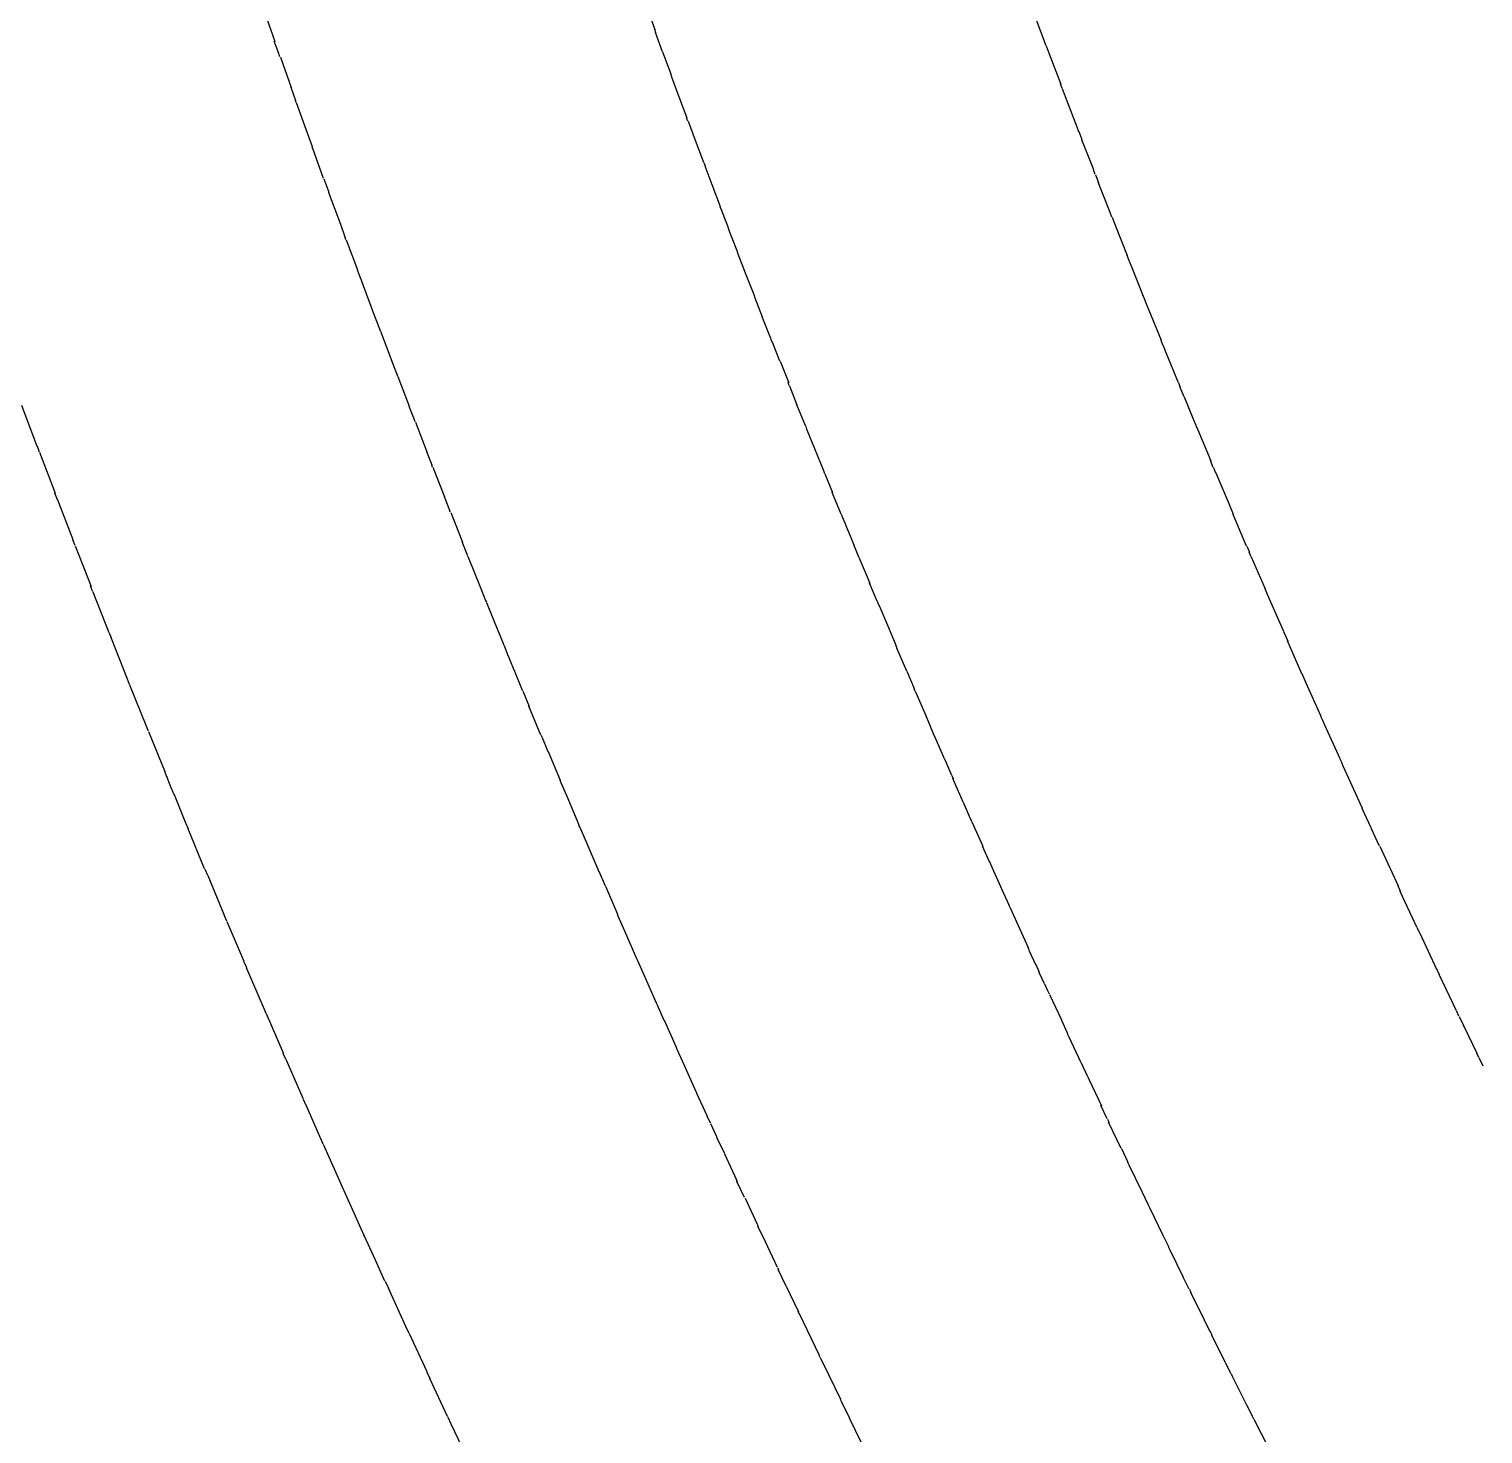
# Model space of a CAD drawing. Header units: feet. Extents: x 9681 to 12164, y 9191 to 13159.
# Drawn here: x 10558.34 to 10574.41, y 11893.6 to 11909.13 of the extents above; entities that cross this region are included whole.
import ezdxf

# ---------------------------------------------------------------- set-up
doc = ezdxf.new("R2010")
doc.units = ezdxf.units.FT
doc.header["$MEASUREMENT"] = 0
doc.layers.add('CREEKCONT-MNR', color=3, linetype='Continuous')

msp = doc.modelspace()

# ---------------------------------------------------------------- linework, layer by layer
at = {"layer": 'CREEKCONT-MNR', "color": 5, "extrusion": (0.943895, 0.330245, 0), "elevation": 13901.417}
msp.add_lwpolyline([(7753.458, 787), (7753.103, 787)], dxfattribs=at)
at = {"layer": 'CREEKCONT-MNR', "color": 5, "extrusion": (0.939591, 0.342299, 0), "elevation": 14003.502}
msp.add_lwpolyline([(7573.489, 788), (7573.231, 788)], dxfattribs=at)
at = {"layer": 'CREEKCONT-MNR', "color": 5}
for points, elevation in [([(10569.435, 11909.333), (10569.561, 11908.998)], 789), ([(10565.251, 11909.13), (10565.263, 11909.093)], 788), ([(10569.561, 11908.998), (10569.579, 11908.947)], 789), ([(10565.442, 11908.602), (10565.519, 11908.391)], 788), ([(10561.231, 11908.489), (10561.285, 11908.339)], 787), ([(10569.758, 11908.473), (10569.792, 11908.384)], 789), ([(10561.292, 11908.317), (10561.412, 11907.983)], 787), ([(10565.519, 11908.391), (10565.61, 11908.149)], 788), ([(10565.623, 11908.112), (10565.701, 11907.901)], 788), ([(10561.412, 11907.983), (10561.467, 11907.833)], 787), ([(10561.65, 11907.328), (10561.658, 11907.306)], 787), ([(10561.658, 11907.306), (10561.78, 11906.973)], 787), ([(10565.976, 11907.17), (10565.989, 11907.134)], 788), ([(10565.989, 11907.134), (10566.069, 11906.924)], 788), ([(10561.78, 11906.973), (10561.835, 11906.824)], 787), ([(10566.162, 11906.682), (10566.175, 11906.645)], 788), ([(10566.175, 11906.645), (10566.256, 11906.436)], 788), ([(10570.474, 11906.631), (10570.493, 11906.581)], 789), ([(10570.493, 11906.581), (10570.528, 11906.494)], 789), ([(10570.528, 11906.494), (10570.662, 11906.16)], 789), ([(10562.023, 11906.32), (10562.031, 11906.297)], 787), ([(10562.031, 11906.297), (10562.155, 11905.966)], 787), ([(10566.35, 11906.195), (10566.363, 11906.158)], 788), ([(10566.363, 11906.158), (10566.444, 11905.95)], 788), ([(10570.681, 11906.11), (10570.716, 11906.023)], 789), ([(10570.716, 11906.023), (10570.852, 11905.69)], 789), ([(10562.155, 11905.966), (10562.212, 11905.817)], 787), ([(10562.212, 11905.817), (10562.22, 11905.795)], 787), ([(10566.553, 11905.671), (10566.635, 11905.463)], 788), ([(10570.871, 11905.639), (10570.906, 11905.553)], 789), ([(10571.043, 11905.22), (10571.063, 11905.17)], 789), ([(10566.744, 11905.185), (10566.827, 11904.978)], 788), ([(10571.107, 11905.065), (10571.212, 11904.809)], 789), ([(10558.257, 11904.973), (10558.426, 11904.52)], 786), ([(10562.596, 11904.813), (10562.604, 11904.791)], 787), ([(10566.924, 11904.737), (10566.938, 11904.7)], 788), ([(10571.212, 11904.809), (10571.236, 11904.751)], 789), ([(10562.732, 11904.462), (10562.791, 11904.313)], 787), ([(10567.021, 11904.494), (10567.119, 11904.252)], 788), ([(10567.119, 11904.252), (10567.133, 11904.216)], 788), ([(10571.431, 11904.283), (10571.451, 11904.232)], 789), ([(10562.928, 11903.962), (10562.987, 11903.813)], 787), ([(10567.316, 11903.769), (10567.33, 11903.732)], 788), ([(10567.33, 11903.732), (10567.355, 11903.671)], 788), ([(10567.355, 11903.671), (10567.379, 11903.614)], 788), ([(10558.82, 11903.489), (10558.842, 11903.432)], 786), ([(10558.842, 11903.432), (10558.845, 11903.424)], 786), ([(10567.514, 11903.286), (10567.529, 11903.249)], 788), ([(10567.529, 11903.249), (10567.632, 11903.003)], 788), ([(10563.325, 11902.964), (10563.386, 11902.815)], 787), ([(10559.042, 11902.917), (10559.045, 11902.909)], 786), ([(10559.045, 11902.909), (10559.221, 11902.46)], 786), ([(10563.386, 11902.815), (10563.395, 11902.793)], 787), ([(10567.715, 11902.804), (10567.729, 11902.767)], 788), ([(10572, 11902.944), (10572.026, 11902.883)], 789), ([(10572.047, 11902.833), (10572.204, 11902.474)], 789), ([(10559.244, 11902.403), (10559.247, 11902.395)], 786), ([(10559.247, 11902.395), (10559.425, 11901.947)], 786), ([(10563.527, 11902.467), (10563.588, 11902.318)], 787), ([(10567.917, 11902.323), (10567.931, 11902.286)], 788), ([(10563.597, 11902.295), (10563.637, 11902.198)], 787), ([(10559.425, 11901.947), (10559.447, 11901.89)], 786), ([(10568.121, 11901.842), (10568.135, 11901.806)], 788), ([(10572.431, 11901.954), (10572.452, 11901.903)], 789), ([(10572.452, 11901.903), (10572.617, 11901.534)], 789), ([(10568.247, 11901.549), (10568.326, 11901.362)], 788), ([(10559.63, 11901.435), (10559.653, 11901.378)], 786), ([(10572.658, 11901.44), (10572.827, 11901.066)], 789), ([(10559.861, 11900.866), (10559.864, 11900.858)], 786), ([(10572.865, 11900.977), (10573.038, 11900.598)], 789), ([(10564.206, 11900.83), (10564.215, 11900.807)], 787), ([(10564.215, 11900.807), (10564.282, 11900.65)], 787), ([(10559.942, 11900.667), (10560.07, 11900.356)], 786), ([(10564.282, 11900.65), (10564.415, 11900.335)], 787), ([(10568.666, 11900.583), (10568.743, 11900.405)], 788), ([(10573.052, 11900.566), (10573.074, 11900.516)], 789), ([(10560.07, 11900.356), (10560.074, 11900.347)], 786), ([(10560.074, 11900.347), (10560.098, 11900.288)], 786), ([(10564.425, 11900.313), (10564.494, 11900.153)], 787), ([(10573.169, 11900.307), (10573.176, 11900.292)], 789), ([(10573.176, 11900.292), (10573.257, 11900.117)], 789), ([(10564.494, 11900.153), (10564.627, 11899.842)], 787), ([(10573.475, 11899.645), (10573.497, 11899.594)], 789), ([(10569.167, 11899.452), (10569.183, 11899.415)], 788), ([(10569.183, 11899.415), (10569.308, 11899.14)], 788), ([(10564.84, 11899.349), (10564.849, 11899.326)], 787), ([(10564.849, 11899.326), (10564.922, 11899.162)], 787), ([(10564.922, 11899.162), (10565.055, 11898.857)], 787), ([(10573.681, 11899.202), (10573.688, 11899.185)], 789), ([(10573.688, 11899.185), (10573.711, 11899.135)], 789), ([(10573.711, 11899.135), (10573.898, 11898.738)], 789), ([(10565.055, 11898.857), (10565.064, 11898.834)], 787), ([(10565.064, 11898.834), (10565.139, 11898.668)], 787), ([(10569.467, 11898.789), (10569.506, 11898.703)], 788), ([(10573.898, 11898.738), (10573.904, 11898.727)], 789), ([(10573.904, 11898.727), (10573.926, 11898.677)], 789), ([(10569.598, 11898.501), (10569.614, 11898.465)], 788), ([(10574.118, 11898.276), (10574.121, 11898.269)], 789), ([(10569.832, 11897.991), (10569.966, 11897.706)], 788), ([(10561.146, 11897.814), (10561.15, 11897.806)], 786), ([(10565.491, 11897.876), (10565.5, 11897.853)], 787), ([(10565.5, 11897.853), (10565.578, 11897.682)], 787), ([(10565.578, 11897.682), (10565.711, 11897.386)], 787), ([(10574.363, 11897.762), (10574.409, 11897.668)], 789), ([(10574.409, 11897.668), (10574.41, 11897.668)], 789), ([(10565.711, 11897.386), (10565.721, 11897.364)], 787), ([(10561.367, 11897.309), (10561.371, 11897.3)], 786), ([(10561.371, 11897.3), (10561.4, 11897.235)], 786), ([(10565.933, 11896.898), (10565.943, 11896.875)], 787), ([(10565.943, 11896.875), (10566.025, 11896.7)], 787), ([(10561.59, 11896.804), (10561.593, 11896.795)], 786), ([(10561.593, 11896.795), (10561.623, 11896.729)], 786), ([(10561.623, 11896.729), (10561.814, 11896.3)], 786), ([(10570.413, 11896.754), (10570.481, 11896.611)], 788), ([(10570.497, 11896.575), (10570.639, 11896.28)], 788), ([(10561.818, 11896.291), (10561.848, 11896.224)], 786), ([(10561.848, 11896.224), (10562.041, 11895.797)], 786), ([(10570.706, 11896.14), (10570.723, 11896.104)], 788), ([(10566.393, 11895.901), (10566.479, 11895.721)], 787), ([(10562.044, 11895.788), (10562.061, 11895.751)], 786), ([(10570.868, 11895.806), (10570.933, 11895.671)], 788), ([(10570.95, 11895.635), (10571.098, 11895.333)], 788), ([(10562.165, 11895.523), (10562.179, 11895.492)], 786), ([(10571.178, 11895.166), (10571.329, 11894.861)], 788), ([(10566.851, 11894.93), (10566.94, 11894.746)], 787), ([(10562.503, 11894.784), (10562.536, 11894.714)], 786), ([(10571.329, 11894.861), (10571.392, 11894.734)], 788), ([(10562.735, 11894.284), (10562.769, 11894.213)], 786), ([(10571.641, 11894.231), (10571.798, 11893.92)], 788), ([(10567.305, 11893.985), (10567.316, 11893.963)], 787), ([(10567.316, 11893.963), (10567.408, 11893.775)], 787), ([(10562.965, 11893.793), (10562.969, 11893.784)], 786), ([(10571.798, 11893.92), (10571.858, 11893.801)], 788), ([(10562.969, 11893.784), (10563.003, 11893.712)], 786), ([(10563.003, 11893.712), (10563.201, 11893.295)], 786)]:
    msp.add_lwpolyline(points, dxfattribs=dict(at, elevation=elevation))
at = {"layer": 'CREEKCONT-MNR', "color": 5, "extrusion": (0.940128, 0.340821, 0)}
for points, elevation in [([(7595.214, 788), (7594.988, 788)], 13991.569), ([(7595.299, 787), (7594.945, 787)], 13987.57)]:
    msp.add_lwpolyline(points, dxfattribs=dict(at, elevation=elevation))
at = {"layer": 'CREEKCONT-MNR', "color": 5, "extrusion": (0.942127, 0.335256, 0), "elevation": 13942.411}
msp.add_lwpolyline([(7679.137, 787), (7678.979, 787)], dxfattribs=at)
at = {"layer": 'CREEKCONT-MNR', "color": 5, "extrusion": (0.936243, 0.351353, 0)}
for points, elevation in [([(7436.012, 789), (7435.917, 789)], 14079.941), ([(7436.098, 788), (7435.874, 788)], 14075.942)]:
    msp.add_lwpolyline(points, dxfattribs=dict(at, elevation=elevation))
at = {"layer": 'CREEKCONT-MNR', "color": 5, "extrusion": (0.948995, 0.315293, 0), "elevation": 13777.201}
msp.add_lwpolyline([(7971.592, 787), (7971.568, 787)], dxfattribs=at)
at = {"layer": 'CREEKCONT-MNR', "color": 5, "extrusion": (0.942653, 0.333775, 0), "elevation": 13930.332}
msp.add_lwpolyline([(7700.846, 787), (7700.491, 787)], dxfattribs=at)
at = {"layer": 'CREEKCONT-MNR', "color": 5, "extrusion": (0.938303, 0.345814, 0)}
for points, elevation in [([(7520.495, 788), (7520.236, 788)], 14031.751), ([(7520.472, 787), (7520.313, 787)], 14027.751)]:
    msp.add_lwpolyline(points, dxfattribs=dict(at, elevation=elevation))
at = {"layer": 'CREEKCONT-MNR', "color": 5, "extrusion": (0.934361, 0.356329, 0)}
for points, elevation in [([(7360.907, 789), (7360.549, 789)], 14119.301), ([(7360.885, 788), (7360.626, 788)], 14115.302), ([(7360.84, 786), (7360.78, 786)], 14107.303)]:
    msp.add_lwpolyline(points, dxfattribs=dict(at, elevation=elevation))
at = {"layer": 'CREEKCONT-MNR', "color": 5, "extrusion": (0.945395, 0.325926, 0), "elevation": 13869.843}
msp.add_lwpolyline([(7814.822, 788), (7814.783, 788)], dxfattribs=at)
at = {"layer": 'CREEKCONT-MNR', "color": 5, "extrusion": (0.941677, 0.336519, 0)}
for points, elevation in [([(7657.067, 789), (7657.013, 789)], 13960.719), ([(7657.044, 786), (7657.035, 786)], 13948.719)]:
    msp.add_lwpolyline(points, dxfattribs=dict(at, elevation=elevation))
at = {"layer": 'CREEKCONT-MNR', "color": 5, "extrusion": (0.947808, 0.318842, 0), "elevation": 13806.944}
msp.add_lwpolyline([(7919.443, 787), (7919.42, 787)], dxfattribs=at)
at = {"layer": 'CREEKCONT-MNR', "color": 5, "extrusion": (0.93302, 0.359824, 0)}
for points, elevation in [([(7307.498, 789), (7307.139, 789)], 14146.752), ([(7307.475, 788), (7307.216, 788)], 14142.753), ([(7307.453, 787), (7307.293, 787)], 14138.754), ([(7307.43, 786), (7307.37, 786)], 14134.754)]:
    msp.add_lwpolyline(points, dxfattribs=dict(at, elevation=elevation))
at = {"layer": 'CREEKCONT-MNR', "color": 5, "extrusion": (0.944169, 0.329462, 0)}
for points, elevation in [([(7762.343, 788), (7762.304, 788)], 13898.998), ([(7762.335, 787), (7762.311, 787)], 13894.998)]:
    msp.add_lwpolyline(points, dxfattribs=dict(at, elevation=elevation))
at = {"layer": 'CREEKCONT-MNR', "color": 5, "extrusion": (0.940411, 0.34004, 0)}
for points, elevation in [([(7604.264, 789), (7604.21, 789)], 13989.283), ([(7604.249, 787), (7604.225, 787)], 13981.283), ([(7604.241, 786), (7604.232, 786)], 13977.283)]:
    msp.add_lwpolyline(points, dxfattribs=dict(at, elevation=elevation))
at = {"layer": 'CREEKCONT-MNR', "color": 5, "extrusion": (0.933587, 0.35835, 0)}
for points, elevation in [([(7329.414, 789), (7329.319, 789)], 14135.195), ([(7329.585, 787), (7329.232, 787)], 14127.197), ([(7329.671, 786), (7329.188, 786)], 14123.198)]:
    msp.add_lwpolyline(points, dxfattribs=dict(at, elevation=elevation))
at = {"layer": 'CREEKCONT-MNR', "color": 5, "extrusion": (0.946608, 0.322386, 0), "elevation": 13836.491}
msp.add_lwpolyline([(7867.184, 787), (7867.16, 787)], dxfattribs=at)
at = {"layer": 'CREEKCONT-MNR', "color": 5, "extrusion": (0.935688, 0.352829, 0)}
for points, elevation in [([(7414.192, 788), (7413.933, 788)], 14087.651), ([(7414.17, 787), (7414.01, 787)], 14083.651)]:
    msp.add_lwpolyline(points, dxfattribs=dict(at, elevation=elevation))
at = {"layer": 'CREEKCONT-MNR', "color": 5, "extrusion": (0.931667, 0.363314, 0)}
for points, elevation in [([(7253.986, 789), (7253.627, 789)], 14174.003), ([(7253.963, 788), (7253.704, 788)], 14170.004), ([(7253.941, 787), (7253.781, 787)], 14166.004)]:
    msp.add_lwpolyline(points, dxfattribs=dict(at, elevation=elevation))
at = {"layer": 'CREEKCONT-MNR', "color": 5, "extrusion": (0.94293, 0.332992, 0), "elevation": 13927.957}
msp.add_lwpolyline([(7709.755, 788), (7709.716, 788)], dxfattribs=at)
at = {"layer": 'CREEKCONT-MNR', "color": 5, "extrusion": (0.939132, 0.343557, 0), "elevation": 14017.65}
msp.add_lwpolyline([(7551.354, 789), (7551.3, 789)], dxfattribs=at)
at = {"layer": 'CREEKCONT-MNR', "color": 5, "extrusion": (0.93224, 0.361841, 0)}
for points, elevation in [([(7275.96, 789), (7275.866, 789)], 14162.523), ([(7276.131, 787), (7275.778, 787)], 14154.524), ([(7276.217, 786), (7275.735, 786)], 14150.525)]:
    msp.add_lwpolyline(points, dxfattribs=dict(at, elevation=elevation))
at = {"layer": 'CREEKCONT-MNR', "color": 5, "extrusion": (0.9303, 0.366799, 0)}
for points, elevation in [([(7200.372, 789), (7200.013, 789)], 14201.053), ([(7200.35, 788), (7200.09, 788)], 14197.054), ([(7200.305, 786), (7200.244, 786)], 14189.055)]:
    msp.add_lwpolyline(points, dxfattribs=dict(at, elevation=elevation))
at = {"layer": 'CREEKCONT-MNR', "color": 5, "extrusion": (0.93784, 0.347069, 0)}
for points, elevation in [([(7498.339, 789), (7498.285, 789)], 14045.818), ([(7498.332, 788), (7498.293, 788)], 14041.818), ([(7498.324, 787), (7498.3, 787)], 14037.818)]:
    msp.add_lwpolyline(points, dxfattribs=dict(at, elevation=elevation))
at = {"layer": 'CREEKCONT-MNR', "color": 5, "extrusion": (0.930879, 0.365327, 0)}
for points, elevation in [([(7222.405, 789), (7222.311, 789)], 14189.65), ([(7222.576, 787), (7222.223, 787)], 14181.652)]:
    msp.add_lwpolyline(points, dxfattribs=dict(at, elevation=elevation))
at = {"layer": 'CREEKCONT-MNR', "color": 5, "extrusion": (0.928921, 0.370278, 0)}
for points, elevation in [([(7146.659, 789), (7146.3, 789)], 14227.902), ([(7146.636, 788), (7146.377, 788)], 14223.903), ([(7146.592, 786), (7146.531, 786)], 14215.904)]:
    msp.add_lwpolyline(points, dxfattribs=dict(at, elevation=elevation))
at = {"layer": 'CREEKCONT-MNR', "color": 5, "extrusion": (0.937551, 0.347847, 0), "elevation": 14044.017}
msp.add_lwpolyline([(7489.327, 787), (7488.973, 787)], dxfattribs=at)
at = {"layer": 'CREEKCONT-MNR', "color": 5, "extrusion": (0.935216, 0.354078, 0)}
for points, elevation in [([(7391.995, 789), (7391.94, 789)], 14101.559), ([(7391.98, 787), (7391.955, 787)], 14093.559), ([(7391.972, 786), (7391.963, 786)], 14089.559)]:
    msp.add_lwpolyline(points, dxfattribs=dict(at, elevation=elevation))
at = {"layer": 'CREEKCONT-MNR', "color": 5, "extrusion": (0.934922, 0.354854, 0)}
for points, elevation in [([(7382.936, 787), (7382.583, 787)], 14099.67), ([(7383.022, 786), (7382.539, 786)], 14095.671)]:
    msp.add_lwpolyline(points, dxfattribs=dict(at, elevation=elevation))
at = {"layer": 'CREEKCONT-MNR', "color": 5, "extrusion": (0.933884, 0.357575, 0)}
for points, elevation in [([(7338.667, 789), (7338.612, 789)], 14129.13), ([(7338.644, 786), (7338.635, 786)], 14117.13)]:
    msp.add_lwpolyline(points, dxfattribs=dict(at, elevation=elevation))
at = {"layer": 'CREEKCONT-MNR', "color": 5, "extrusion": (0.924704, 0.380686, 0)}
for points, elevation in [([(6984.922, 789), (6984.562, 789)], 14307.24), ([(6984.9, 788), (6984.639, 788)], 14303.24), ([(6984.855, 786), (6984.793, 786)], 14295.242)]:
    msp.add_lwpolyline(points, dxfattribs=dict(at, elevation=elevation))
at = {"layer": 'CREEKCONT-MNR', "color": 5, "extrusion": (0.936534, 0.350576, 0)}
for points, elevation in [([(7445.212, 788), (7445.172, 788)], 14069.788), ([(7445.204, 787), (7445.18, 787)], 14065.788)]:
    msp.add_lwpolyline(points, dxfattribs=dict(at, elevation=elevation))
at = {"layer": 'CREEKCONT-MNR', "color": 5, "extrusion": (0.925307, 0.37922, 0)}
for points, elevation in [([(7007.179, 789), (7007.151, 789)], 14296.149), ([(7007.436, 786), (7007.293, 786)], 14284.151)]:
    msp.add_lwpolyline(points, dxfattribs=dict(at, elevation=elevation))
at = {"layer": 'CREEKCONT-MNR', "color": 5, "extrusion": (0.920527, 0.390678, 0)}
for points, elevation in [([(6829.126, 789), (6829.04, 789)], 14382.04), ([(6829.319, 787), (6829.281, 787)], 14374.044), ([(6829.416, 786), (6829.401, 786)], 14370.046)]:
    msp.add_lwpolyline(points, dxfattribs=dict(at, elevation=elevation))
at = {"layer": 'CREEKCONT-MNR', "color": 5, "extrusion": (0.927528, 0.373753, 0)}
for points, elevation in [([(7092.823, 788), (7092.563, 788)], 14250.551), ([(7092.801, 787), (7092.64, 787)], 14246.551)]:
    msp.add_lwpolyline(points, dxfattribs=dict(at, elevation=elevation))
at = {"layer": 'CREEKCONT-MNR', "color": 5, "extrusion": (0.931182, 0.364554, 0)}
for points, elevation in [([(7231.703, 789), (7231.649, 789)], 14183.674), ([(7231.688, 787), (7231.664, 787)], 14175.674)]:
    msp.add_lwpolyline(points, dxfattribs=dict(at, elevation=elevation))
at = {"layer": 'CREEKCONT-MNR', "color": 5, "extrusion": (0.928119, 0.372284, 0)}
for points, elevation in [([(7115.077, 788), (7114.854, 788)], 14239.303), ([(7115.162, 787), (7114.81, 787)], 14235.304), ([(7115.248, 786), (7114.767, 786)], 14231.305)]:
    msp.add_lwpolyline(points, dxfattribs=dict(at, elevation=elevation))
at = {"layer": 'CREEKCONT-MNR', "color": 5, "extrusion": (0.921879, 0.387479, 0)}
for points, elevation in [([(6878.548, 789), (6878.179, 789)], 14358.236), ([(6878.761, 787), (6878.595, 787)], 14350.238)]:
    msp.add_lwpolyline(points, dxfattribs=dict(at, elevation=elevation))
at = {"layer": 'CREEKCONT-MNR', "color": 5, "extrusion": (0.92388, 0.382682, 0)}
for points, elevation in [([(6952.723, 789), (6952.639, 789)], 14322.287), ([(6952.911, 788), (6952.695, 788)], 14318.288), ([(6953.098, 787), (6952.751, 787)], 14314.288), ([(6953.286, 786), (6952.807, 786)], 14310.288)]:
    msp.add_lwpolyline(points, dxfattribs=dict(at, elevation=elevation))
at = {"layer": 'CREEKCONT-MNR', "color": 5, "extrusion": (0.926719, 0.375754, 0)}
for points, elevation in [([(7061.22, 788), (7060.998, 788)], 14265.827), ([(7061.306, 787), (7060.954, 787)], 14261.828), ([(7061.391, 786), (7060.911, 786)], 14257.829)]:
    msp.add_lwpolyline(points, dxfattribs=dict(at, elevation=elevation))
at = {"layer": 'CREEKCONT-MNR', "color": 5, "extrusion": (0.920451, 0.390858, 0)}
for points, elevation in [([(6825.324, 789), (6824.949, 789)], 14383.368), ([(6825.43, 788), (6825.159, 788)], 14379.37), ([(6825.536, 787), (6825.368, 787)], 14375.371), ([(6825.642, 786), (6825.578, 786)], 14371.372)]:
    msp.add_lwpolyline(points, dxfattribs=dict(at, elevation=elevation))
at = {"layer": 'CREEKCONT-MNR', "color": 5, "extrusion": (0.929506, 0.368808, 0), "elevation": 14208.578}
msp.add_lwpolyline([(7168.919, 787), (7168.567, 787)], dxfattribs=at)
at = {"layer": 'CREEKCONT-MNR', "color": 5, "extrusion": (0.922442, 0.386136, 0)}
for points, elevation in [([(6898.567, 789), (6898.489, 789)], 14348.205), ([(6898.756, 788), (6898.544, 788)], 14344.206), ([(6898.945, 787), (6898.6, 787)], 14340.206), ([(6899.133, 786), (6898.656, 786)], 14336.206)]:
    msp.add_lwpolyline(points, dxfattribs=dict(at, elevation=elevation))
at = {"layer": 'CREEKCONT-MNR', "color": 5, "extrusion": (0.928428, 0.371513, 0)}
for points, elevation in [([(7124.335, 789), (7124.28, 789)], 14237.415), ([(7124.312, 786), (7124.303, 786)], 14225.415)]:
    msp.add_lwpolyline(points, dxfattribs=dict(at, elevation=elevation))
at = {"layer": 'CREEKCONT-MNR', "color": 5, "extrusion": (0.919011, 0.394233, 0)}
for points, elevation in [([(6772, 789), (6771.62, 789)], 14408.309), ([(6772.106, 788), (6771.831, 788)], 14404.311), ([(6772.318, 786), (6772.252, 786)], 14396.313)]:
    msp.add_lwpolyline(points, dxfattribs=dict(at, elevation=elevation))
at = {"layer": 'CREEKCONT-MNR', "color": 5, "extrusion": (0.924128, 0.382082, 0)}
for points, elevation in [([(6962.862, 788), (6962.661, 788)], 14313.773), ([(6962.945, 787), (6962.82, 787)], 14309.773), ([(6963.028, 786), (6962.98, 786)], 14305.774)]:
    msp.add_lwpolyline(points, dxfattribs=dict(at, elevation=elevation))
at = {"layer": 'CREEKCONT-MNR', "color": 5, "extrusion": (0.925306, 0.379222, 0)}
for points, elevation in [([(7006.903, 788), (7006.749, 788)], 14292.167), ([(7007.05, 787), (7006.804, 787)], 14288.168)]:
    msp.add_lwpolyline(points, dxfattribs=dict(at, elevation=elevation))
at = {"layer": 'CREEKCONT-MNR', "color": 5, "extrusion": (0.92099, 0.389585, 0)}
for points, elevation in [([(6844.314, 789), (6844.241, 789)], 14373.92), ([(6844.504, 788), (6844.297, 788)], 14369.921), ([(6844.885, 786), (6844.408, 786)], 14361.921)]:
    msp.add_lwpolyline(points, dxfattribs=dict(at, elevation=elevation))
at = {"layer": 'CREEKCONT-MNR', "color": 5, "extrusion": (0.927031, 0.374985, 0)}
for points, elevation in [([(7070.5, 789), (7070.446, 789)], 14263.984), ([(7070.486, 787), (7070.461, 787)], 14255.984), ([(7070.478, 786), (7070.469, 786)], 14251.984)]:
    msp.add_lwpolyline(points, dxfattribs=dict(at, elevation=elevation))
at = {"layer": 'CREEKCONT-MNR', "color": 5, "extrusion": (0.917558, 0.397602, 0)}
for points, elevation in [([(6718.578, 789), (6718.192, 789)], 14433.058), ([(6718.684, 788), (6718.404, 788)], 14429.059), ([(6718.895, 786), (6718.827, 786)], 14421.062)]:
    msp.add_lwpolyline(points, dxfattribs=dict(at, elevation=elevation))
at = {"layer": 'CREEKCONT-MNR', "color": 5, "extrusion": (0.925621, 0.378451, 0)}
for points, elevation in [([(7016.567, 789), (7016.513, 789)], 14290.351), ([(7016.56, 788), (7016.52, 788)], 14286.351), ([(7016.552, 787), (7016.528, 787)], 14282.351), ([(7016.545, 786), (7016.535, 786)], 14278.351)]:
    msp.add_lwpolyline(points, dxfattribs=dict(at, elevation=elevation))
at = {"layer": 'CREEKCONT-MNR', "color": 5, "extrusion": (0.918049, 0.396467, 0)}
for points, elevation in [([(6735.52, 789), (6735.46, 789)], 14424.74), ([(6735.714, 788), (6735.516, 788)], 14420.741), ([(6735.907, 787), (6735.571, 787)], 14416.741), ([(6736.101, 786), (6735.627, 786)], 14412.742)]:
    msp.add_lwpolyline(points, dxfattribs=dict(at, elevation=elevation))
at = {"layer": 'CREEKCONT-MNR', "color": 5, "extrusion": (0.93254, 0.361067, 0), "elevation": 14148.502}
msp.add_lwpolyline([(7285.221, 787), (7285.197, 787)], dxfattribs=at)
at = {"layer": 'CREEKCONT-MNR', "color": 5, "extrusion": (0.924199, 0.381912, 0)}
for points, elevation in [([(6962.536, 789), (6962.481, 789)], 14316.517), ([(6962.528, 788), (6962.489, 788)], 14312.517)]:
    msp.add_lwpolyline(points, dxfattribs=dict(at, elevation=elevation))
at = {"layer": 'CREEKCONT-MNR', "color": 5, "extrusion": (0.914615, 0.404327, 0)}
for points, elevation in [([(6611.44, 789), (6611.042, 789)], 14481.977), ([(6611.545, 788), (6611.256, 788)], 14477.979), ([(6611.755, 786), (6611.685, 786)], 14469.981)]:
    msp.add_lwpolyline(points, dxfattribs=dict(at, elevation=elevation))
at = {"layer": 'CREEKCONT-MNR', "color": 5, "extrusion": (0.916559, 0.3999, 0)}
for points, elevation in [([(6680.982, 789), (6680.927, 789)], 14449.845), ([(6681.567, 786), (6681.095, 786)], 14437.846)]:
    msp.add_lwpolyline(points, dxfattribs=dict(at, elevation=elevation))
at = {"layer": 'CREEKCONT-MNR', "color": 5, "extrusion": (0.915056, 0.403327, 0)}
for points, elevation in [([(6626.35, 789), (6626.301, 789)], 14474.745), ([(6626.546, 788), (6626.357, 788)], 14470.745), ([(6626.743, 787), (6626.413, 787)], 14466.746), ([(6626.94, 786), (6626.469, 786)], 14462.746)]:
    msp.add_lwpolyline(points, dxfattribs=dict(at, elevation=elevation))
at = {"layer": 'CREEKCONT-MNR', "color": 5, "extrusion": (0.921314, 0.388818, 0)}
for points, elevation in [([(6854.181, 789), (6854.126, 789)], 14368.24), ([(6854.173, 788), (6854.134, 788)], 14364.24), ([(6854.166, 787), (6854.141, 787)], 14360.24)]:
    msp.add_lwpolyline(points, dxfattribs=dict(at, elevation=elevation))
at = {"layer": 'CREEKCONT-MNR', "color": 5, "extrusion": (0.929811, 0.368036, 0)}
for points, elevation in [([(7178.054, 787), (7178.03, 787)], 14202.645), ([(7178.047, 786), (7178.037, 786)], 14198.645)]:
    msp.add_lwpolyline(points, dxfattribs=dict(at, elevation=elevation))
at = {"layer": 'CREEKCONT-MNR', "color": 5, "extrusion": (0.916093, 0.400967, 0)}
for points, elevation in [([(6665.163, 788), (6664.879, 788)], 14453.615), ([(6665.268, 787), (6665.092, 787)], 14449.617), ([(6665.373, 786), (6665.305, 786)], 14445.618)]:
    msp.add_lwpolyline(points, dxfattribs=dict(at, elevation=elevation))
at = {"layer": 'CREEKCONT-MNR', "color": 5, "extrusion": (0.91354, 0.406748, 0)}
for points, elevation in [([(6571.624, 789), (6571.583, 789)], 14499.441), ([(6571.823, 788), (6571.638, 788)], 14495.441), ([(6572.021, 787), (6571.694, 787)], 14491.441)]:
    msp.add_lwpolyline(points, dxfattribs=dict(at, elevation=elevation))
at = {"layer": 'CREEKCONT-MNR', "color": 5, "extrusion": (0.919853, 0.392263, 0)}
for points, elevation in [([(6799.859, 789), (6799.805, 789)], 14393.797), ([(6799.837, 786), (6799.827, 786)], 14381.797)]:
    msp.add_lwpolyline(points, dxfattribs=dict(at, elevation=elevation))
at = {"layer": 'CREEKCONT-MNR', "color": 5, "extrusion": (0.912012, 0.410164, 0)}
for points, elevation in [([(6516.807, 789), (6516.772, 789)], 14523.931), ([(6517.007, 788), (6516.828, 788)], 14519.932)]:
    msp.add_lwpolyline(points, dxfattribs=dict(at, elevation=elevation))
at = {"layer": 'CREEKCONT-MNR', "color": 5, "extrusion": (0.922763, 0.385368, 0), "elevation": 14338.48}
msp.add_lwpolyline([(6908.399, 788), (6908.36, 788)], dxfattribs=at)
at = {"layer": 'CREEKCONT-MNR', "color": 5, "extrusion": (0.908535, 0.417809, 0)}
for points, elevation in [([(6394.512, 789), (6394.283, 789)], 14578.147), ([(6394.616, 788), (6394.45, 788)], 14574.149), ([(6394.72, 787), (6394.617, 787)], 14570.15)]:
    msp.add_lwpolyline(points, dxfattribs=dict(at, elevation=elevation))
at = {"layer": 'CREEKCONT-MNR', "color": 5, "extrusion": (0.913124, 0.407681, 0), "elevation": 14502.148}
msp.add_lwpolyline([(6557.83, 788), (6557.537, 788)], dxfattribs=at)
at = {"layer": 'CREEKCONT-MNR', "color": 5, "extrusion": (0.910471, 0.413574, 0)}
for points, elevation in [([(6461.883, 789), (6461.87, 789)], 14548.217), ([(6462.007, 788), (6461.926, 788)], 14544.217), ([(6462.13, 787), (6461.981, 787)], 14540.218), ([(6462.254, 786), (6462.037, 786)], 14536.218)]:
    msp.add_lwpolyline(points, dxfattribs=dict(at, elevation=elevation))
at = {"layer": 'CREEKCONT-MNR', "color": 5, "extrusion": (0.916892, 0.399136, 0)}
for points, elevation in [([(6690.931, 789), (6690.876, 789)], 14444.301), ([(6690.908, 786), (6690.899, 786)], 14432.301)]:
    msp.add_lwpolyline(points, dxfattribs=dict(at, elevation=elevation))
at = {"layer": 'CREEKCONT-MNR', "color": 5, "extrusion": (0.907028, 0.421071, 0)}
for points, elevation in [([(6341.569, 789), (6341.141, 789)], 14601.032), ([(6341.673, 788), (6341.362, 788)], 14597.033), ([(6341.881, 786), (6341.804, 786)], 14589.036)]:
    msp.add_lwpolyline(points, dxfattribs=dict(at, elevation=elevation))
at = {"layer": 'CREEKCONT-MNR', "color": 5, "extrusion": (0.911621, 0.411031, 0)}
for points, elevation in [([(6504.019, 788), (6503.721, 788)], 14526.124), ([(6504.123, 787), (6503.938, 787)], 14522.125)]:
    msp.add_lwpolyline(points, dxfattribs=dict(at, elevation=elevation))
at = {"layer": 'CREEKCONT-MNR', "color": 5, "extrusion": (0.908917, 0.416978, 0)}
for points, elevation in [([(6406.901, 789), (6406.877, 789)], 14572.297), ([(6407.104, 788), (6406.933, 788)], 14568.297), ([(6407.307, 787), (6406.989, 787)], 14564.297), ([(6407.51, 786), (6407.045, 786)], 14560.298)]:
    msp.add_lwpolyline(points, dxfattribs=dict(at, elevation=elevation))
at = {"layer": 'CREEKCONT-MNR', "color": 5, "extrusion": (0.905467, 0.424416, 0)}
for points, elevation in [([(6287.139, 789), (6286.705, 789)], 14624.331), ([(6287.346, 787), (6287.15, 787)], 14616.334)]:
    msp.add_lwpolyline(points, dxfattribs=dict(at, elevation=elevation))
at = {"layer": 'CREEKCONT-MNR', "color": 5, "extrusion": (0.918379, 0.395703, 0)}
for points, elevation in [([(6745.435, 788), (6745.395, 788)], 14415.151), ([(6745.42, 786), (6745.41, 786)], 14407.151)]:
    msp.add_lwpolyline(points, dxfattribs=dict(at, elevation=elevation))
at = {"layer": 'CREEKCONT-MNR', "color": 5, "extrusion": (0.919526, 0.393029, 0), "elevation": 14387.433}
msp.add_lwpolyline([(6790.54, 786), (6790.065, 786)], dxfattribs=at)
at = {"layer": 'CREEKCONT-MNR', "color": 5, "extrusion": (0.908611, 0.417643, 0)}
for points, elevation in [([(6397.018, 788), (6396.878, 788)], 14572.98), ([(6397.107, 787), (6397.02, 787)], 14568.981)]:
    msp.add_lwpolyline(points, dxfattribs=dict(at, elevation=elevation))
at = {"layer": 'CREEKCONT-MNR', "color": 5, "extrusion": (0.90231, 0.431088, 0)}
for points, elevation in [([(6178.008, 789), (6177.563, 789)], 14670.332), ([(6178.111, 788), (6177.788, 788)], 14666.333), ([(6178.214, 787), (6178.013, 787)], 14662.335)]:
    msp.add_lwpolyline(points, dxfattribs=dict(at, elevation=elevation))
at = {"layer": 'CREEKCONT-MNR', "color": 5, "extrusion": (0.910815, 0.412816, 0)}
for points, elevation in [([(6471.956, 789), (6471.901, 789)], 14542.855), ([(6471.948, 788), (6471.908, 788)], 14538.855), ([(6471.941, 787), (6471.916, 787)], 14534.855)]:
    msp.add_lwpolyline(points, dxfattribs=dict(at, elevation=elevation))
at = {"layer": 'CREEKCONT-MNR', "color": 5, "extrusion": (0.900713, 0.434415, 0), "elevation": 14693.033}
msp.add_lwpolyline([(6123.309, 789), (6122.859, 789)], dxfattribs=at)
at = {"layer": 'CREEKCONT-MNR', "color": 5, "extrusion": (0.915392, 0.402565, 0)}
for points, elevation in [([(6636.318, 788), (6636.278, 788)], 14465.246), ([(6636.311, 787), (6636.286, 787)], 14461.246), ([(6636.303, 786), (6636.293, 786)], 14457.246)]:
    msp.add_lwpolyline(points, dxfattribs=dict(at, elevation=elevation))
at = {"layer": 'CREEKCONT-MNR', "color": 5, "extrusion": (0.902574, 0.430536, 0)}
for points, elevation in [([(6186.02, 789), (6186.018, 789)], 14666.553), ([(6186.229, 788), (6186.074, 788)], 14662.553), ([(6186.437, 787), (6186.13, 787)], 14658.554)]:
    msp.add_lwpolyline(points, dxfattribs=dict(at, elevation=elevation))
at = {"layer": 'CREEKCONT-MNR', "color": 5, "extrusion": (0.909263, 0.416221, 0)}
for points, elevation in [([(6416.984, 789), (6416.929, 789)], 14566.98), ([(6416.969, 787), (6416.944, 787)], 14558.98)]:
    msp.add_lwpolyline(points, dxfattribs=dict(at, elevation=elevation))
at = {"layer": 'CREEKCONT-MNR', "color": 5, "extrusion": (0.90735, 0.420376, 0)}
for points, elevation in [([(6352.018, 788), (6351.851, 788)], 14592.171), ([(6352.222, 787), (6351.907, 787)], 14588.171), ([(6352.427, 786), (6351.962, 786)], 14584.172)]:
    msp.add_lwpolyline(points, dxfattribs=dict(at, elevation=elevation))
at = {"layer": 'CREEKCONT-MNR', "color": 5, "extrusion": (0.913879, 0.405987, 0)}
for points, elevation in [([(6581.62, 788), (6581.58, 788)], 14489.987), ([(6581.613, 787), (6581.588, 787)], 14485.987), ([(6581.605, 786), (6581.595, 786)], 14481.987)]:
    msp.add_lwpolyline(points, dxfattribs=dict(at, elevation=elevation))
at = {"layer": 'CREEKCONT-MNR', "color": 5, "extrusion": (0.903895, 0.427754, 0), "elevation": 14643.433}
msp.add_lwpolyline([(6232.722, 788), (6232.403, 788)], dxfattribs=at)
at = {"layer": 'CREEKCONT-MNR', "color": 5, "extrusion": (0.910471, 0.413573, 0)}
for points, elevation in [([(6462.405, 787), (6462.233, 787)], 14540.21), ([(6462.553, 786), (6462.304, 786)], 14536.211)]:
    msp.add_lwpolyline(points, dxfattribs=dict(at, elevation=elevation))
at = {"layer": 'CREEKCONT-MNR', "color": 5, "extrusion": (0.90577, 0.423769, 0)}
for points, elevation in [([(6296.843, 788), (6296.68, 788)], 14615.838), ([(6297.049, 787), (6296.736, 787)], 14611.839), ([(6297.254, 786), (6296.791, 786)], 14607.839)]:
    msp.add_lwpolyline(points, dxfattribs=dict(at, elevation=elevation))
at = {"layer": 'CREEKCONT-MNR', "color": 5, "extrusion": (0.912353, 0.409404, 0)}
for points, elevation in [([(6526.83, 788), (6526.79, 788)], 14514.524), ([(6526.822, 787), (6526.798, 787)], 14510.524)]:
    msp.add_lwpolyline(points, dxfattribs=dict(at, elevation=elevation))
at = {"layer": 'CREEKCONT-MNR', "color": 5, "extrusion": (0.899103, 0.437737, 0)}
for points, elevation in [([(6068.624, 788), (6068.293, 788)], 14711.535), ([(6068.727, 787), (6068.52, 787)], 14707.537)]:
    msp.add_lwpolyline(points, dxfattribs=dict(at, elevation=elevation))
at = {"layer": 'CREEKCONT-MNR', "color": 5, "extrusion": (0.9077, 0.419621, 0), "elevation": 14586.9}
msp.add_lwpolyline([(6361.914, 788), (6361.874, 788)], dxfattribs=at)
at = {"layer": 'CREEKCONT-MNR', "color": 5, "extrusion": (0.899326, 0.437279, 0)}
for points, elevation in [([(6075.268, 788), (6075.122, 788)], 14708.439), ([(6075.48, 787), (6075.178, 787)], 14704.439)]:
    msp.add_lwpolyline(points, dxfattribs=dict(at, elevation=elevation))
at = {"layer": 'CREEKCONT-MNR', "color": 5, "extrusion": (0.904178, 0.427155, 0), "elevation": 14635.3}
msp.add_lwpolyline([(6241.787, 787), (6241.476, 787)], dxfattribs=at)
at = {"layer": 'CREEKCONT-MNR', "color": 5, "extrusion": (0.906123, 0.423014, 0), "elevation": 14610.614}
msp.add_lwpolyline([(6306.763, 788), (6306.723, 788)], dxfattribs=at)
at = {"layer": 'CREEKCONT-MNR', "color": 5, "extrusion": (0.904534, 0.426402, 0), "elevation": 14634.121}
msp.add_lwpolyline([(6251.523, 788), (6251.483, 788)], dxfattribs=at)
at = {"layer": 'CREEKCONT-MNR', "color": 5, "extrusion": (0.894199, 0.447669, 0), "elevation": 14777.834}
msp.add_lwpolyline([(5903.74, 788), (5903.396, 788)], dxfattribs=at)
at = {"layer": 'CREEKCONT-MNR', "color": 5, "extrusion": (0.896028, 0.443997, 0), "elevation": 14753.493}
msp.add_lwpolyline([(5963.967, 788), (5963.83, 788)], dxfattribs=at)
at = {"layer": 'CREEKCONT-MNR', "color": 5, "extrusion": (0.900956, 0.43391, 0), "elevation": 14681.6}
msp.add_lwpolyline([(6131.001, 787), (6130.697, 787)], dxfattribs=at)
at = {"layer": 'CREEKCONT-MNR', "color": 5, "extrusion": (0.902932, 0.429784, 0), "elevation": 14657.421}
msp.add_lwpolyline([(6196.196, 788), (6196.156, 788)], dxfattribs=at)
at = {"layer": 'CREEKCONT-MNR', "color": 5, "extrusion": (0.901317, 0.43316, 0), "elevation": 14680.513}
msp.add_lwpolyline([(6140.783, 788), (6140.742, 788)], dxfattribs=at)
at = {"layer": 'CREEKCONT-MNR', "color": 5, "extrusion": (0.890869, 0.454261, 0), "elevation": 14821.026}
msp.add_lwpolyline([(5793.391, 788), (5793.037, 788)], dxfattribs=at)

doc.saveas('drawing.dxf')
